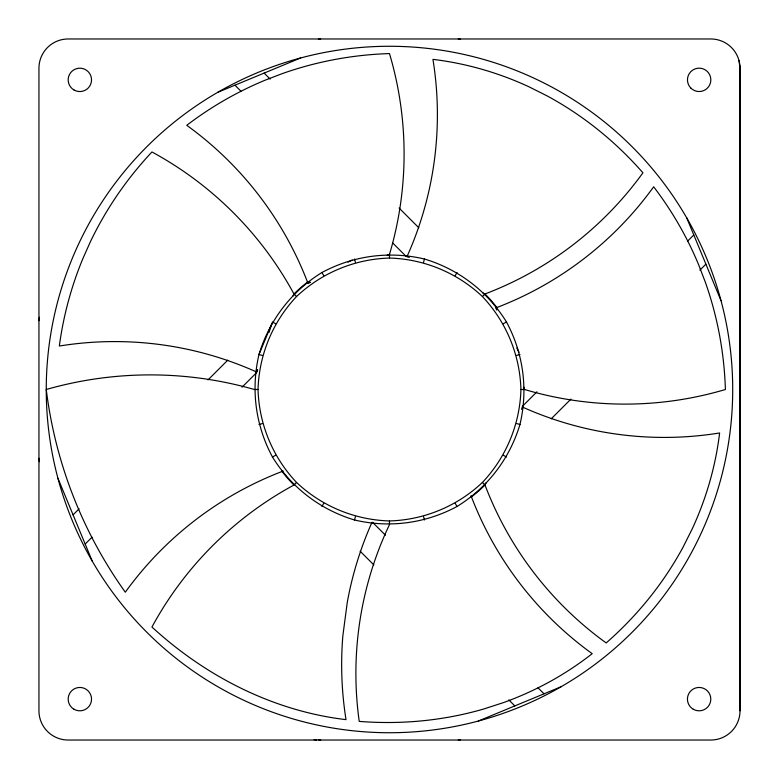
<?xml version="1.0" encoding="UTF-8"?>
<svg xmlns="http://www.w3.org/2000/svg" width="779" height="779" viewBox="0 0 779 779"><rect width="100%" height="100%" fill="white"/><g stroke="black" fill="none" stroke-linecap="round" stroke-linejoin="round"><path stroke-width="1.17" d="M740.011 710.818L740.011 68.182A29.212 29.212 0 0 0 710.799 38.969L68.162 38.969A29.212 29.212 0 0 0 38.95 68.182L38.95 710.818A29.212 29.212 0 0 0 68.162 740.031L710.799 740.031A29.212 29.212 0 0 0 740.011 710.818L740.05 79.847L740.011 68.182L739.018 60.616M739.699 460.691L740.011 458.286L739.709 460.593M38.95 320.714L39.408 317.248M258.034 389.5C259.037 354.825 272.718 321.785 296.536 296.556C321.766 272.738 354.805 259.056 389.481 258.053C424.156 259.056 457.195 272.738 482.425 296.556C506.243 321.785 519.924 354.825 520.927 389.5C519.924 424.175 506.243 457.215 482.425 482.444C457.195 506.262 424.156 519.944 389.481 520.947C354.805 519.944 321.766 506.262 296.536 482.444C272.718 457.215 259.037 424.175 258.034 389.5L254.382 389.5A378.029 378.029 0 0 0 46.253 389.5A501.968 470.185 -21.3 0 0 125.302 592.206A346.373 346.373 0 0 1 283.215 471.042M519.973 424.467C528.191 389.529 523.449 353.569 506.477 321.951C487.586 291.443 458.802 269.359 424.448 259.008C389.51 250.789 353.549 255.531 321.931 272.504C291.424 291.395 269.339 320.179 258.979 354.533C250.77 389.471 255.512 425.431 272.484 457.049C291.375 487.557 320.159 509.641 354.513 519.992C389.442 528.211 425.412 523.469 457.03 506.496C487.537 487.605 509.622 458.821 519.973 424.467L516.448 423.523M354.513 519.992L355.458 516.467M423.503 262.533L424.448 259.008M296.536 296.556L293.946 293.965A352.468 352.468 0 0 0 151.944 151.963A399.189 372.771 16.5 0 0 90.257 242.035L82.866 258.628A399.189 372.771 16.5 0 0 59.34 346.032A346.373 346.373 0 0 1 256.68 372.021L257.401 369.694M268.93 332.604L272.484 321.951L275.639 323.772M521.521 409.287L522.281 406.979A346.373 346.373 0 0 0 719.621 432.968A361.914 334.152 -6.6 0 1 692.2 528.931L683.125 547.043A361.914 334.152 -6.6 0 1 606.179 642.938A346.373 346.373 0 0 1 485.005 485.035L482.425 482.444M271.452 324.492L258.979 354.533L262.513 355.477M256.68 372.021L257.713 369.85M292.914 296.137L293.946 293.965A135.098 135.098 0 0 1 307.724 281.949M486.047 482.863L485.005 485.035A135.098 135.098 0 0 1 471.237 497.051M321.931 506.496L323.752 503.341M455.209 275.659L457.03 272.504M73.07 514.851L79.088 508.833M208.003 379.918L227.77 360.151M85.174 544.054L92.029 537.198M242.026 387.202L256.603 372.625M371.992 522.3A349.235 349.235 0 0 0 347.249 602.459L342.857 635.8A349.235 349.235 0 0 0 346.012 719.64A364.738 309.847 63 0 1 151.944 627.037A352.468 352.468 0 0 1 293.946 485.035L296.536 482.444M482.425 296.556L485.005 293.965A346.373 346.373 0 0 0 642.918 172.802A361.914 334.152 83.4 0 0 547.024 95.856L528.912 86.781A361.914 334.152 83.4 0 0 432.939 59.36A346.373 346.373 0 0 1 406.959 256.7L409.267 257.459M522.358 406.375L536.926 391.798M687.789 240.945L693.787 234.946M551.191 418.849L570.958 399.082M699.873 270.167L705.891 264.149M272.484 457.049L275.639 455.228M503.322 323.772L506.477 321.951M389.481 258.053L389.481 254.402A352.468 352.468 0 0 0 389.481 53.576A399.189 372.771 61.5 0 0 282.173 73.645L265.211 80.149A399.189 372.771 61.5 0 0 186.765 125.322A346.373 346.373 0 0 1 307.939 283.235L310.052 282.125M347.979 262.182L352.196 259.962M217.867 92.253A343.227 343.227 0 0 1 732.708 389.5A343.227 343.227 0 0 1 217.867 686.747A343.227 343.227 0 0 1 217.867 92.253L300.645 57.967M478.316 721.033L561.094 686.747M307.939 283.235L310.208 282.436M387.212 255.2L389.481 254.402M258.979 424.467L262.513 423.523M516.448 355.477L519.973 354.533M318.387 39.271L320.695 38.969M458.266 740.031L460.574 739.729M520.927 389.5L524.579 389.5A352.468 352.468 0 0 0 725.405 389.5A399.189 372.771 -28.5 0 0 705.336 282.193L698.831 265.23A399.189 372.771 -28.5 0 0 653.659 186.794A346.373 346.373 0 0 1 495.746 307.958L496.856 310.071M458.266 38.969L460.574 39.271M318.387 739.729L320.695 740.031M314.093 739.651L316.449 740.031M482.844 292.933L485.005 293.965A135.098 135.098 0 0 1 497.031 307.744M503.322 455.228L506.477 457.049M264.13 73.09L270.147 79.107M399.062 208.022L418.829 227.789M234.917 85.193L240.925 91.192M392.635 242.902L406.356 256.622M372.605 522.378L385.469 535.231M538.036 687.808L544.034 693.807M360.132 551.211L373.881 564.96M508.814 699.893L514.831 705.91M321.931 272.504L323.752 275.659M455.209 503.341L457.03 506.496M516.798 347.999L519.018 352.215M686.727 217.886L721.013 300.665M57.948 478.335L92.234 561.114M523.78 387.231L524.579 389.5M354.513 259.008L355.458 262.533M423.503 516.467L424.448 519.992M739.709 318.407L740.011 320.714M38.95 458.286L39.408 461.752M739.69 65.777L740.05 79.847M389.481 520.947L389.481 524.598A346.538 346.538 0 0 0 359.226 721.383A359.44 331.026 36.2 0 0 483.798 708.987L503.409 702.619A359.44 331.026 36.2 0 0 592.186 653.678A346.373 346.373 0 0 1 471.022 495.765M293.946 485.035A135.098 135.098 0 0 1 281.93 471.256M690.895 88.115A11.685 11.685 0 0 0 710.438 82.876A11.685 11.685 0 0 0 696.134 68.562A11.685 11.685 0 0 0 690.895 88.115M693.271 709.25A11.685 11.685 0 0 0 710.799 699.133A11.685 11.685 0 0 0 693.271 689.016A11.685 11.685 0 0 0 693.271 709.25M74.005 89.984A11.685 11.685 0 0 0 91.532 79.867A11.685 11.685 0 0 0 74.005 69.75A11.685 11.685 0 0 0 74.005 89.984M74.005 709.25A11.685 11.685 0 0 0 91.532 699.133A11.685 11.685 0 0 0 74.005 689.016A11.685 11.685 0 0 0 74.005 709.25"/></g></svg>
